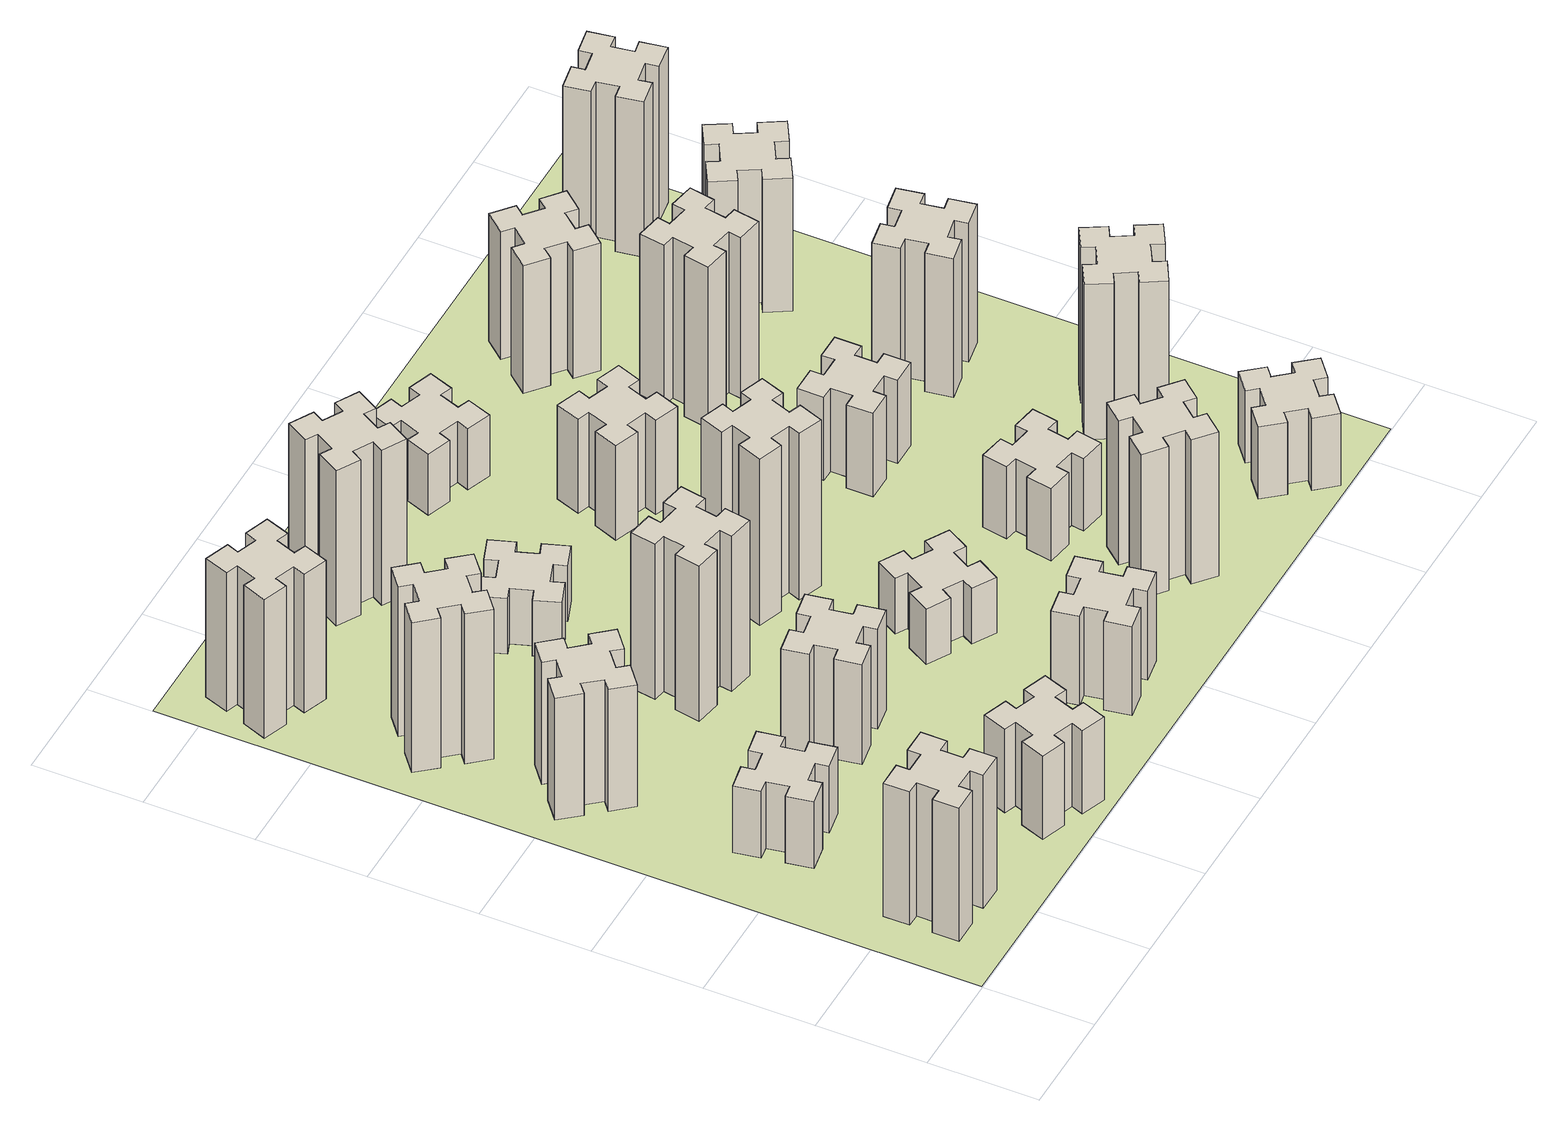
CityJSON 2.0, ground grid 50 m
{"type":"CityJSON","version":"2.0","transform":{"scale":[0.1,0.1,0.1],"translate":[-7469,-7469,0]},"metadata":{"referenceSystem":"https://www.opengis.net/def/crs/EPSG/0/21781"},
"CityObjects":{
"building1":{"type":"Building","attributes":{"class":"1000","function":"1000","usage":"1000","yearOfConstruction":2016,"roofType":"1000","measuredHeight":72,"storeysAboveGround":30,"storeysBelowGround":0},"geometry":[{"type":"Solid","lod":"1","boundaries":[[[[0,1,2,3,4,5,6,7,8,9,10,11,12,13,14,15,16,17,18,19]],[[17,16,20,21]],[[16,15,22,20]],[[15,14,23,22]],[[14,13,24,23]],[[13,12,25,24]],[[12,11,26,25]],[[11,10,27,26]],[[10,9,28,27]],[[9,8,29,28]],[[8,7,30,29]],[[7,6,31,30]],[[6,5,32,31]],[[5,4,33,32]],[[4,3,34,33]],[[3,2,35,34]],[[2,1,36,35]],[[1,0,37,36]],[[0,19,38,37]],[[19,18,39,38]],[[18,17,21,39]],[[24,25,26,27,28,29,30,31,32,33,34,35,36,37,38,39,21,20,22,23]]]]}]},
"building2":{"type":"Building","attributes":{"class":"1000","function":"1000","usage":"1000","yearOfConstruction":2016,"roofType":"1000","measuredHeight":36,"storeysAboveGround":30,"storeysBelowGround":0},"geometry":[{"type":"Solid","lod":"1","boundaries":[[[[40,41,42,43,44,45,46,47,48,49,50,51,52,53,54,55,56,57,58,59]],[[57,56,60,61]],[[56,55,62,60]],[[55,54,63,62]],[[54,53,64,63]],[[53,52,65,64]],[[52,51,66,65]],[[51,50,67,66]],[[50,49,68,67]],[[49,48,69,68]],[[48,47,70,69]],[[47,46,71,70]],[[46,45,72,71]],[[45,44,73,72]],[[44,43,74,73]],[[43,42,75,74]],[[42,41,76,75]],[[41,40,77,76]],[[40,59,78,77]],[[59,58,79,78]],[[58,57,61,79]],[[64,65,66,67,68,69,70,71,72,73,74,75,76,77,78,79,61,60,62,63]]]]}]},
"building3":{"type":"Building","attributes":{"class":"1000","function":"1000","usage":"1000","yearOfConstruction":2016,"roofType":"1000","measuredHeight":66,"storeysAboveGround":30,"storeysBelowGround":0},"geometry":[{"type":"Solid","lod":"1","boundaries":[[[[80,81,82,83,84,85,86,87,88,89,90,91,92,93,94,95,96,97,98,99]],[[97,96,100,101]],[[96,95,102,100]],[[95,94,103,102]],[[94,93,104,103]],[[93,92,105,104]],[[92,91,106,105]],[[91,90,107,106]],[[90,89,108,107]],[[89,88,109,108]],[[88,87,110,109]],[[87,86,111,110]],[[86,85,112,111]],[[85,84,113,112]],[[84,83,114,113]],[[83,82,115,114]],[[82,81,116,115]],[[81,80,117,116]],[[80,99,118,117]],[[99,98,119,118]],[[98,97,101,119]],[[104,105,106,107,108,109,110,111,112,113,114,115,116,117,118,119,101,100,102,103]]]]}]},
"building4":{"type":"Building","attributes":{"class":"1000","function":"1000","usage":"1000","yearOfConstruction":2016,"roofType":"1000","measuredHeight":81,"storeysAboveGround":30,"storeysBelowGround":0},"geometry":[{"type":"Solid","lod":"1","boundaries":[[[[120,121,122,123,124,125,126,127,128,129,130,131,132,133,134,135,136,137,138,139]],[[137,136,140,141]],[[136,135,142,140]],[[135,134,143,142]],[[134,133,144,143]],[[133,132,145,144]],[[132,131,146,145]],[[131,130,147,146]],[[130,129,148,147]],[[129,128,149,148]],[[128,127,150,149]],[[127,126,151,150]],[[126,125,152,151]],[[125,124,153,152]],[[124,123,154,153]],[[123,122,155,154]],[[122,121,156,155]],[[121,120,157,156]],[[120,139,158,157]],[[139,138,159,158]],[[138,137,141,159]],[[144,145,146,147,148,149,150,151,152,153,154,155,156,157,158,159,141,140,142,143]]]]}]},
"building5":{"type":"Building","attributes":{"class":"1000","function":"1000","usage":"1000","yearOfConstruction":2016,"roofType":"1000","measuredHeight":45,"storeysAboveGround":30,"storeysBelowGround":0},"geometry":[{"type":"Solid","lod":"1","boundaries":[[[[160,161,162,163,164,165,166,167,168,169,170,171,172,173,174,175,176,177,178,179]],[[177,176,180,181]],[[176,175,182,180]],[[175,174,183,182]],[[174,173,184,183]],[[173,172,185,184]],[[172,171,186,185]],[[171,170,187,186]],[[170,169,188,187]],[[169,168,189,188]],[[168,167,190,189]],[[167,166,191,190]],[[166,165,192,191]],[[165,164,193,192]],[[164,163,194,193]],[[163,162,195,194]],[[162,161,196,195]],[[161,160,197,196]],[[160,179,198,197]],[[179,178,199,198]],[[178,177,181,199]],[[184,185,186,187,188,189,190,191,192,193,194,195,196,197,198,199,181,180,182,183]]]]}]},
"building6":{"type":"Building","attributes":{"class":"1000","function":"1000","usage":"1000","yearOfConstruction":2016,"roofType":"1000","measuredHeight":75,"storeysAboveGround":30,"storeysBelowGround":0},"geometry":[{"type":"Solid","lod":"1","boundaries":[[[[200,201,202,203,204,205,206,207,208,209,210,211,212,213,214,215,216,217,218,219]],[[217,216,220,221]],[[216,215,222,220]],[[215,214,223,222]],[[214,213,224,223]],[[213,212,225,224]],[[212,211,226,225]],[[211,210,227,226]],[[210,209,228,227]],[[209,208,229,228]],[[208,207,230,229]],[[207,206,231,230]],[[206,205,232,231]],[[205,204,233,232]],[[204,203,234,233]],[[203,202,235,234]],[[202,201,236,235]],[[201,200,237,236]],[[200,219,238,237]],[[219,218,239,238]],[[218,217,221,239]],[[224,225,226,227,228,229,230,231,232,233,234,235,236,237,238,239,221,220,222,223]]]]}]},
"building7":{"type":"Building","attributes":{"class":"1000","function":"1000","usage":"1000","yearOfConstruction":2016,"roofType":"1000","measuredHeight":54,"storeysAboveGround":30,"storeysBelowGround":0},"geometry":[{"type":"Solid","lod":"1","boundaries":[[[[240,241,242,243,244,245,246,247,248,249,250,251,252,253,254,255,256,257,258,259]],[[257,256,260,261]],[[256,255,262,260]],[[255,254,263,262]],[[254,253,264,263]],[[253,252,265,264]],[[252,251,266,265]],[[251,250,267,266]],[[250,249,268,267]],[[249,248,269,268]],[[248,247,270,269]],[[247,246,271,270]],[[246,245,272,271]],[[245,244,273,272]],[[244,243,274,273]],[[243,242,275,274]],[[242,241,276,275]],[[241,240,277,276]],[[240,259,278,277]],[[259,258,279,278]],[[258,257,261,279]],[[264,265,266,267,268,269,270,271,272,273,274,275,276,277,278,279,261,260,262,263]]]]}]},
"building8":{"type":"Building","attributes":{"class":"1000","function":"1000","usage":"1000","yearOfConstruction":2016,"roofType":"1000","measuredHeight":84,"storeysAboveGround":30,"storeysBelowGround":0},"geometry":[{"type":"Solid","lod":"1","boundaries":[[[[280,281,282,283,284,285,286,287,288,289,290,291,292,293,294,295,296,297,298,299]],[[297,296,300,301]],[[296,295,302,300]],[[295,294,303,302]],[[294,293,304,303]],[[293,292,305,304]],[[292,291,306,305]],[[291,290,307,306]],[[290,289,308,307]],[[289,288,309,308]],[[288,287,310,309]],[[287,286,311,310]],[[286,285,312,311]],[[285,284,313,312]],[[284,283,314,313]],[[283,282,315,314]],[[282,281,316,315]],[[281,280,317,316]],[[280,299,318,317]],[[299,298,319,318]],[[298,297,301,319]],[[304,305,306,307,308,309,310,311,312,313,314,315,316,317,318,319,301,300,302,303]]]]}]},
"building9":{"type":"Building","attributes":{"class":"1000","function":"1000","usage":"1000","yearOfConstruction":2016,"roofType":"1000","measuredHeight":30,"storeysAboveGround":30,"storeysBelowGround":0},"geometry":[{"type":"Solid","lod":"1","boundaries":[[[[320,321,322,323,324,325,326,327,328,329,330,331,332,333,334,335,336,337,338,339]],[[337,336,340,341]],[[336,335,342,340]],[[335,334,343,342]],[[334,333,344,343]],[[333,332,345,344]],[[332,331,346,345]],[[331,330,347,346]],[[330,329,348,347]],[[329,328,349,348]],[[328,327,350,349]],[[327,326,351,350]],[[326,325,352,351]],[[325,324,353,352]],[[324,323,354,353]],[[323,322,355,354]],[[322,321,356,355]],[[321,320,357,356]],[[320,339,358,357]],[[339,338,359,358]],[[338,337,341,359]],[[344,345,346,347,348,349,350,351,352,353,354,355,356,357,358,359,341,340,342,343]]]]}]},
"building10":{"type":"Building","attributes":{"class":"1000","function":"1000","usage":"1000","yearOfConstruction":2016,"roofType":"1000","measuredHeight":48,"storeysAboveGround":30,"storeysBelowGround":0},"geometry":[{"type":"Solid","lod":"1","boundaries":[[[[360,361,362,363,364,365,366,367,368,369,370,371,372,373,374,375,376,377,378,379]],[[377,376,380,381]],[[376,375,382,380]],[[375,374,383,382]],[[374,373,384,383]],[[373,372,385,384]],[[372,371,386,385]],[[371,370,387,386]],[[370,369,388,387]],[[369,368,389,388]],[[368,367,390,389]],[[367,366,391,390]],[[366,365,392,391]],[[365,364,393,392]],[[364,363,394,393]],[[363,362,395,394]],[[362,361,396,395]],[[361,360,397,396]],[[360,379,398,397]],[[379,378,399,398]],[[378,377,381,399]],[[384,385,386,387,388,389,390,391,392,393,394,395,396,397,398,399,381,380,382,383]]]]}]},
"building11":{"type":"Building","attributes":{"class":"1000","function":"1000","usage":"1000","yearOfConstruction":2016,"roofType":"1000","measuredHeight":84,"storeysAboveGround":30,"storeysBelowGround":0},"geometry":[{"type":"Solid","lod":"1","boundaries":[[[[400,401,402,403,404,405,406,407,408,409,410,411,412,413,414,415,416,417,418,419]],[[417,416,420,421]],[[416,415,422,420]],[[415,414,423,422]],[[414,413,424,423]],[[413,412,425,424]],[[412,411,426,425]],[[411,410,427,426]],[[410,409,428,427]],[[409,408,429,428]],[[408,407,430,429]],[[407,406,431,430]],[[406,405,432,431]],[[405,404,433,432]],[[404,403,434,433]],[[403,402,435,434]],[[402,401,436,435]],[[401,400,437,436]],[[400,419,438,437]],[[419,418,439,438]],[[418,417,421,439]],[[424,425,426,427,428,429,430,431,432,433,434,435,436,437,438,439,421,420,422,423]]]]}]},
"building12":{"type":"Building","attributes":{"class":"1000","function":"1000","usage":"1000","yearOfConstruction":2016,"roofType":"1000","measuredHeight":30,"storeysAboveGround":30,"storeysBelowGround":0},"geometry":[{"type":"Solid","lod":"1","boundaries":[[[[440,441,442,443,444,445,446,447,448,449,450,451,452,453,454,455,456,457,458,459]],[[457,456,460,461]],[[456,455,462,460]],[[455,454,463,462]],[[454,453,464,463]],[[453,452,465,464]],[[452,451,466,465]],[[451,450,467,466]],[[450,449,468,467]],[[449,448,469,468]],[[448,447,470,469]],[[447,446,471,470]],[[446,445,472,471]],[[445,444,473,472]],[[444,443,474,473]],[[443,442,475,474]],[[442,441,476,475]],[[441,440,477,476]],[[440,459,478,477]],[[459,458,479,478]],[[458,457,461,479]],[[464,465,466,467,468,469,470,471,472,473,474,475,476,477,478,479,461,460,462,463]]]]}]},
"building13":{"type":"Building","attributes":{"class":"1000","function":"1000","usage":"1000","yearOfConstruction":2016,"roofType":"1000","measuredHeight":90,"storeysAboveGround":30,"storeysBelowGround":0},"geometry":[{"type":"Solid","lod":"1","boundaries":[[[[480,481,482,483,484,485,486,487,488,489,490,491,492,493,494,495,496,497,498,499]],[[497,496,500,501]],[[496,495,502,500]],[[495,494,503,502]],[[494,493,504,503]],[[493,492,505,504]],[[492,491,506,505]],[[491,490,507,506]],[[490,489,508,507]],[[489,488,509,508]],[[488,487,510,509]],[[487,486,511,510]],[[486,485,512,511]],[[485,484,513,512]],[[484,483,514,513]],[[483,482,515,514]],[[482,481,516,515]],[[481,480,517,516]],[[480,499,518,517]],[[499,498,519,518]],[[498,497,501,519]],[[504,505,506,507,508,509,510,511,512,513,514,515,516,517,518,519,501,500,502,503]]]]}]},
"building14":{"type":"Building","attributes":{"class":"1000","function":"1000","usage":"1000","yearOfConstruction":2016,"roofType":"1000","measuredHeight":51,"storeysAboveGround":30,"storeysBelowGround":0},"geometry":[{"type":"Solid","lod":"1","boundaries":[[[[520,521,522,523,524,525,526,527,528,529,530,531,532,533,534,535,536,537,538,539]],[[537,536,540,541]],[[536,535,542,540]],[[535,534,543,542]],[[534,533,544,543]],[[533,532,545,544]],[[532,531,546,545]],[[531,530,547,546]],[[530,529,548,547]],[[529,528,549,548]],[[528,527,550,549]],[[527,526,551,550]],[[526,525,552,551]],[[525,524,553,552]],[[524,523,554,553]],[[523,522,555,554]],[[522,521,556,555]],[[521,520,557,556]],[[520,539,558,557]],[[539,538,559,558]],[[538,537,541,559]],[[544,545,546,547,548,549,550,551,552,553,554,555,556,557,558,559,541,540,542,543]]]]}]},
"building15":{"type":"Building","attributes":{"class":"1000","function":"1000","usage":"1000","yearOfConstruction":2016,"roofType":"1000","measuredHeight":78,"storeysAboveGround":30,"storeysBelowGround":0},"geometry":[{"type":"Solid","lod":"1","boundaries":[[[[560,561,562,563,564,565,566,567,568,569,570,571,572,573,574,575,576,577,578,579]],[[577,576,580,581]],[[576,575,582,580]],[[575,574,583,582]],[[574,573,584,583]],[[573,572,585,584]],[[572,571,586,585]],[[571,570,587,586]],[[570,569,588,587]],[[569,568,589,588]],[[568,567,590,589]],[[567,566,591,590]],[[566,565,592,591]],[[565,564,593,592]],[[564,563,594,593]],[[563,562,595,594]],[[562,561,596,595]],[[561,560,597,596]],[[560,579,598,597]],[[579,578,599,598]],[[578,577,581,599]],[[584,585,586,587,588,589,590,591,592,593,594,595,596,597,598,599,581,580,582,583]]]]}]},
"building16":{"type":"Building","attributes":{"class":"1000","function":"1000","usage":"1000","yearOfConstruction":2016,"roofType":"1000","measuredHeight":33,"storeysAboveGround":30,"storeysBelowGround":0},"geometry":[{"type":"Solid","lod":"1","boundaries":[[[[600,601,602,603,604,605,606,607,608,609,610,611,612,613,614,615,616,617,618,619]],[[617,616,620,621]],[[616,615,622,620]],[[615,614,623,622]],[[614,613,624,623]],[[613,612,625,624]],[[612,611,626,625]],[[611,610,627,626]],[[610,609,628,627]],[[609,608,629,628]],[[608,607,630,629]],[[607,606,631,630]],[[606,605,632,631]],[[605,604,633,632]],[[604,603,634,633]],[[603,602,635,634]],[[602,601,636,635]],[[601,600,637,636]],[[600,619,638,637]],[[619,618,639,638]],[[618,617,621,639]],[[624,625,626,627,628,629,630,631,632,633,634,635,636,637,638,639,621,620,622,623]]]]}]},
"building17":{"type":"Building","attributes":{"class":"1000","function":"1000","usage":"1000","yearOfConstruction":2016,"roofType":"1000","measuredHeight":39,"storeysAboveGround":30,"storeysBelowGround":0},"geometry":[{"type":"Solid","lod":"1","boundaries":[[[[640,641,642,643,644,645,646,647,648,649,650,651,652,653,654,655,656,657,658,659]],[[657,656,660,661]],[[656,655,662,660]],[[655,654,663,662]],[[654,653,664,663]],[[653,652,665,664]],[[652,651,666,665]],[[651,650,667,666]],[[650,649,668,667]],[[649,648,669,668]],[[648,647,670,669]],[[647,646,671,670]],[[646,645,672,671]],[[645,644,673,672]],[[644,643,674,673]],[[643,642,675,674]],[[642,641,676,675]],[[641,640,677,676]],[[640,659,678,677]],[[659,658,679,678]],[[658,657,661,679]],[[664,665,666,667,668,669,670,671,672,673,674,675,676,677,678,679,661,660,662,663]]]]}]},
"building18":{"type":"Building","attributes":{"class":"1000","function":"1000","usage":"1000","yearOfConstruction":2016,"roofType":"1000","measuredHeight":45,"storeysAboveGround":30,"storeysBelowGround":0},"geometry":[{"type":"Solid","lod":"1","boundaries":[[[[680,681,682,683,684,685,686,687,688,689,690,691,692,693,694,695,696,697,698,699]],[[697,696,700,701]],[[696,695,702,700]],[[695,694,703,702]],[[694,693,704,703]],[[693,692,705,704]],[[692,691,706,705]],[[691,690,707,706]],[[690,689,708,707]],[[689,688,709,708]],[[688,687,710,709]],[[687,686,711,710]],[[686,685,712,711]],[[685,684,713,712]],[[684,683,714,713]],[[683,682,715,714]],[[682,681,716,715]],[[681,680,717,716]],[[680,699,718,717]],[[699,698,719,718]],[[698,697,701,719]],[[704,705,706,707,708,709,710,711,712,713,714,715,716,717,718,719,701,700,702,703]]]]}]},
"building19":{"type":"Building","attributes":{"class":"1000","function":"1000","usage":"1000","yearOfConstruction":2016,"roofType":"1000","measuredHeight":39,"storeysAboveGround":30,"storeysBelowGround":0},"geometry":[{"type":"Solid","lod":"1","boundaries":[[[[720,721,722,723,724,725,726,727,728,729,730,731,732,733,734,735,736,737,738,739]],[[737,736,740,741]],[[736,735,742,740]],[[735,734,743,742]],[[734,733,744,743]],[[733,732,745,744]],[[732,731,746,745]],[[731,730,747,746]],[[730,729,748,747]],[[729,728,749,748]],[[728,727,750,749]],[[727,726,751,750]],[[726,725,752,751]],[[725,724,753,752]],[[724,723,754,753]],[[723,722,755,754]],[[722,721,756,755]],[[721,720,757,756]],[[720,739,758,757]],[[739,738,759,758]],[[738,737,741,759]],[[744,745,746,747,748,749,750,751,752,753,754,755,756,757,758,759,741,740,742,743]]]]}]},
"building20":{"type":"Building","attributes":{"class":"1000","function":"1000","usage":"1000","yearOfConstruction":2016,"roofType":"1000","measuredHeight":87,"storeysAboveGround":30,"storeysBelowGround":0},"geometry":[{"type":"Solid","lod":"1","boundaries":[[[[760,761,762,763,764,765,766,767,768,769,770,771,772,773,774,775,776,777,778,779]],[[777,776,780,781]],[[776,775,782,780]],[[775,774,783,782]],[[774,773,784,783]],[[773,772,785,784]],[[772,771,786,785]],[[771,770,787,786]],[[770,769,788,787]],[[769,768,789,788]],[[768,767,790,789]],[[767,766,791,790]],[[766,765,792,791]],[[765,764,793,792]],[[764,763,794,793]],[[763,762,795,794]],[[762,761,796,795]],[[761,760,797,796]],[[760,779,798,797]],[[779,778,799,798]],[[778,777,781,799]],[[784,785,786,787,788,789,790,791,792,793,794,795,796,797,798,799,781,780,782,783]]]]}]},
"building21":{"type":"Building","attributes":{"class":"1000","function":"1000","usage":"1000","yearOfConstruction":2016,"roofType":"1000","measuredHeight":69,"storeysAboveGround":30,"storeysBelowGround":0},"geometry":[{"type":"Solid","lod":"1","boundaries":[[[[800,801,802,803,804,805,806,807,808,809,810,811,812,813,814,815,816,817,818,819]],[[817,816,820,821]],[[816,815,822,820]],[[815,814,823,822]],[[814,813,824,823]],[[813,812,825,824]],[[812,811,826,825]],[[811,810,827,826]],[[810,809,828,827]],[[809,808,829,828]],[[808,807,830,829]],[[807,806,831,830]],[[806,805,832,831]],[[805,804,833,832]],[[804,803,834,833]],[[803,802,835,834]],[[802,801,836,835]],[[801,800,837,836]],[[800,819,838,837]],[[819,818,839,838]],[[818,817,821,839]],[[824,825,826,827,828,829,830,831,832,833,834,835,836,837,838,839,821,820,822,823]]]]}]},
"building22":{"type":"Building","attributes":{"class":"1000","function":"1000","usage":"1000","yearOfConstruction":2016,"roofType":"1000","measuredHeight":84,"storeysAboveGround":30,"storeysBelowGround":0},"geometry":[{"type":"Solid","lod":"1","boundaries":[[[[840,841,842,843,844,845,846,847,848,849,850,851,852,853,854,855,856,857,858,859]],[[857,856,860,861]],[[856,855,862,860]],[[855,854,863,862]],[[854,853,864,863]],[[853,852,865,864]],[[852,851,866,865]],[[851,850,867,866]],[[850,849,868,867]],[[849,848,869,868]],[[848,847,870,869]],[[847,846,871,870]],[[846,845,872,871]],[[845,844,873,872]],[[844,843,874,873]],[[843,842,875,874]],[[842,841,876,875]],[[841,840,877,876]],[[840,859,878,877]],[[859,858,879,878]],[[858,857,861,879]],[[864,865,866,867,868,869,870,871,872,873,874,875,876,877,878,879,861,860,862,863]]]]}]},
"building23":{"type":"Building","attributes":{"class":"1000","function":"1000","usage":"1000","yearOfConstruction":2016,"roofType":"1000","measuredHeight":75,"storeysAboveGround":30,"storeysBelowGround":0},"geometry":[{"type":"Solid","lod":"1","boundaries":[[[[880,881,882,883,884,885,886,887,888,889,890,891,892,893,894,895,896,897,898,899]],[[897,896,900,901]],[[896,895,902,900]],[[895,894,903,902]],[[894,893,904,903]],[[893,892,905,904]],[[892,891,906,905]],[[891,890,907,906]],[[890,889,908,907]],[[889,888,909,908]],[[888,887,910,909]],[[887,886,911,910]],[[886,885,912,911]],[[885,884,913,912]],[[884,883,914,913]],[[883,882,915,914]],[[882,881,916,915]],[[881,880,917,916]],[[880,899,918,917]],[[899,898,919,918]],[[898,897,901,919]],[[904,905,906,907,908,909,910,911,912,913,914,915,916,917,918,919,901,900,902,903]]]]}]},
"building24":{"type":"Building","attributes":{"class":"1000","function":"1000","usage":"1000","yearOfConstruction":2016,"roofType":"1000","measuredHeight":72,"storeysAboveGround":30,"storeysBelowGround":0},"geometry":[{"type":"Solid","lod":"1","boundaries":[[[[920,921,922,923,924,925,926,927,928,929,930,931,932,933,934,935,936,937,938,939]],[[937,936,940,941]],[[936,935,942,940]],[[935,934,943,942]],[[934,933,944,943]],[[933,932,945,944]],[[932,931,946,945]],[[931,930,947,946]],[[930,929,948,947]],[[929,928,949,948]],[[928,927,950,949]],[[927,926,951,950]],[[926,925,952,951]],[[925,924,953,952]],[[924,923,954,953]],[[923,922,955,954]],[[922,921,956,955]],[[921,920,957,956]],[[920,939,958,957]],[[939,938,959,958]],[[938,937,941,959]],[[944,945,946,947,948,949,950,951,952,953,954,955,956,957,958,959,941,940,942,943]]]]}]},
"building25":{"type":"Building","attributes":{"class":"1000","function":"1000","usage":"1000","yearOfConstruction":2016,"roofType":"1000","measuredHeight":84,"storeysAboveGround":30,"storeysBelowGround":0},"geometry":[{"type":"Solid","lod":"1","boundaries":[[[[960,961,962,963,964,965,966,967,968,969,970,971,972,973,974,975,976,977,978,979]],[[977,976,980,981]],[[976,975,982,980]],[[975,974,983,982]],[[974,973,984,983]],[[973,972,985,984]],[[972,971,986,985]],[[971,970,987,986]],[[970,969,988,987]],[[969,968,989,988]],[[968,967,990,989]],[[967,966,991,990]],[[966,965,992,991]],[[965,964,993,992]],[[964,963,994,993]],[[963,962,995,994]],[[962,961,996,995]],[[961,960,997,996]],[[960,979,998,997]],[[979,978,999,998]],[[978,977,981,999]],[[984,985,986,987,988,989,990,991,992,993,994,995,996,997,998,999,981,980,982,983]]]]}]},
"landuse1":{"type":"LandUse","attributes":{"name":"plot1","function":"1010"},"geometry":[{"type":"MultiSurface","lod":"1","boundaries":[[[1000,1001,1002,1003]]]}]}
},
"vertices":[
[325,265,0],[425,265,0],[425,205,0],[545,205,0],[545,325,0],[485,325,0],[485,425,0],[545,425,0],[545,545,0],[425,545,0],[425,485,0],[325,485,0],[325,545,0],[205,545,0],[205,425,0],[265,425,0],[265,325,0],[205,325,0],[205,205,0],[325,205,0],[265,325,720],[205,325,720],[265,425,720],[205,425,720],[205,545,720],[325,545,720],[325,485,720],[425,485,720],[425,545,720],[545,545,720],[545,425,720],[485,425,720],[485,325,720],[545,325,720],[545,205,720],[425,205,720],[425,265,720],[325,265,720],[325,205,720],[205,205,720],
[445,998,0],[544,1016,0],[554,957,0],[672,977,0],[651,1096,0],[592,1085,0],[575,1184,0],[634,1194,0],[613,1312,0],[495,1291,0],[505,1232,0],[407,1215,0],[397,1274,0],[278,1253,0],[299,1135,0],[358,1145,0],[376,1047,0],[317,1037,0],[337,918,0],[456,939,0],[376,1047,360],[317,1037,360],[358,1145,360],[299,1135,360],[278,1253,360],[397,1274,360],[407,1215,360],[505,1232,360],[495,1291,360],[613,1312,360],[634,1194,360],[575,1184,360],[592,1085,360],[651,1096,360],[672,977,360],[554,957,360],[544,1016,360],[445,998,360],[456,939,360],[337,918,360],
[492,1988,0],[427,2064,0],[473,2103,0],[396,2195,0],[304,2118,0],[343,2072,0],[266,2007,0],[228,2053,0],[136,1976,0],[213,1884,0],[259,1923,0],[323,1846,0],[277,1808,0],[354,1716,0],[446,1793,0],[408,1839,0],[484,1903,0],[523,1857,0],[615,1934,0],[538,2026,0],[484,1903,660],[523,1857,660],[408,1839,660],[446,1793,660],[354,1716,660],[277,1808,660],[323,1846,660],[259,1923,660],[213,1884,660],[136,1976,660],[228,2053,660],[266,2007,660],[343,2072,660],[304,2118,660],[396,2195,660],[473,2103,660],[427,2064,660],[492,1988,660],[538,2026,660],[615,1934,660],
[343,2712,0],[266,2647,0],[228,2693,0],[136,2616,0],[213,2524,0],[259,2563,0],[323,2486,0],[277,2448,0],[354,2356,0],[446,2433,0],[408,2479,0],[484,2543,0],[523,2497,0],[615,2574,0],[538,2666,0],[492,2628,0],[427,2704,0],[473,2743,0],[396,2835,0],[304,2758,0],[427,2704,810],[473,2743,810],[492,2628,810],[538,2666,810],[615,2574,810],[523,2497,810],[484,2543,810],[408,2479,810],[446,2433,810],[354,2356,810],[277,2448,810],[323,2486,810],[259,2563,810],[213,2524,810],[136,2616,810],[228,2693,810],[266,2647,810],[343,2712,810],[304,2758,810],[396,2835,810],
[1200,362,0],[1106,396,0],[1127,452,0],[1014,493,0],[973,380,0],[1029,360,0],[995,266,0],[939,287,0],[897,174,0],[1010,133,0],[1031,189,0],[1125,155,0],[1104,99,0],[1217,57,0],[1258,170,0],[1202,191,0],[1236,285,0],[1292,264,0],[1333,377,0],[1220,418,0],[1236,285,450],[1292,264,450],[1202,191,450],[1258,170,450],[1217,57,450],[1104,99,450],[1125,155,450],[1031,189,450],[1010,133,450],[897,174,450],[939,287,450],[995,266,450],[1029,360,450],[973,380,450],[1014,493,450],[1127,452,450],[1106,396,450],[1200,362,450],[1220,418,450],[1333,377,450],
[362,3251,0],[396,3345,0],[452,3324,0],[493,3437,0],[380,3478,0],[360,3422,0],[266,3456,0],[287,3512,0],[174,3553,0],[133,3440,0],[189,3420,0],[155,3326,0],[99,3347,0],[57,3234,0],[170,3193,0],[191,3249,0],[285,3215,0],[264,3159,0],[377,3117,0],[418,3230,0],[285,3215,750],[264,3159,750],[191,3249,750],[170,3193,750],[57,3234,750],[99,3347,750],[155,3326,750],[189,3420,750],[133,3440,750],[174,3553,750],[287,3512,750],[266,3456,750],[360,3422,750],[380,3478,750],[493,3437,750],[452,3324,750],[396,3345,750],[362,3251,750],[418,3230,750],[377,3117,750],
[1232,1185,0],[1215,1284,0],[1274,1294,0],[1253,1412,0],[1135,1391,0],[1145,1332,0],[1047,1315,0],[1037,1374,0],[918,1353,0],[939,1235,0],[998,1245,0],[1016,1147,0],[957,1137,0],[977,1018,0],[1096,1039,0],[1085,1098,0],[1184,1116,0],[1194,1057,0],[1312,1077,0],[1291,1196,0],[1184,1116,540],[1194,1057,540],[1085,1098,540],[1096,1039,540],[977,1018,540],[957,1137,540],[1016,1147,540],[998,1245,540],[939,1235,540],[918,1353,540],[1037,1374,540],[1047,1315,540],[1145,1332,540],[1135,1391,540],[1253,1412,540],[1274,1294,540],[1215,1284,540],[1232,1185,540],[1291,1196,540],[1312,1077,540],
[1047,1756,0],[1145,1738,0],[1135,1679,0],[1253,1658,0],[1274,1777,0],[1215,1787,0],[1232,1885,0],[1291,1875,0],[1312,1993,0],[1194,2014,0],[1184,1955,0],[1085,1972,0],[1096,2031,0],[977,2052,0],[957,1934,0],[1016,1924,0],[998,1825,0],[939,1836,0],[918,1717,0],[1037,1697,0],[998,1825,840],[939,1836,840],[1016,1924,840],[957,1934,840],[977,2052,840],[1096,2031,840],[1085,1972,840],[1184,1955,840],[1194,2014,840],[1312,1993,840],[1291,1875,840],[1232,1885,840],[1215,1787,840],[1274,1777,840],[1253,1658,840],[1135,1679,840],[1145,1738,840],[1047,1756,840],[1037,1697,840],[918,1717,840],
[1106,2475,0],[1200,2509,0],[1220,2453,0],[1333,2494,0],[1292,2607,0],[1236,2586,0],[1202,2680,0],[1258,2700,0],[1217,2813,0],[1104,2772,0],[1125,2716,0],[1031,2682,0],[1010,2738,0],[897,2697,0],[939,2584,0],[995,2605,0],[1029,2511,0],[973,2490,0],[1014,2377,0],[1127,2419,0],[1029,2511,300],[973,2490,300],[995,2605,300],[939,2584,300],[897,2697,300],[1010,2738,300],[1031,2682,300],[1125,2716,300],[1104,2772,300],[1217,2813,300],[1258,2700,300],[1202,2680,300],[1236,2586,300],[1292,2607,300],[1333,2494,300],[1220,2453,300],[1200,2509,300],[1106,2475,300],[1127,2419,300],[1014,2377,300],
[1738,405,0],[1756,307,0],[1697,297,0],[1717,178,0],[1836,199,0],[1825,258,0],[1924,276,0],[1934,217,0],[2052,237,0],[2031,356,0],[1972,345,0],[1955,444,0],[2014,454,0],[1993,572,0],[1875,551,0],[1885,492,0],[1787,475,0],[1777,534,0],[1658,513,0],[1679,395,0],[1787,475,480],[1777,534,480],[1885,492,480],[1875,551,480],[1993,572,480],[2014,454,480],[1955,444,480],[1972,345,480],[2031,356,480],[2052,237,480],[1934,217,480],[1924,276,480],[1825,258,480],[1836,199,480],[1717,178,480],[1697,297,480],[1756,307,480],[1738,405,480],[1679,395,480],[1658,513,480],
[917,3265,0],[1004,3215,0],[974,3163,0],[1078,3103,0],[1138,3207,0],[1086,3237,0],[1136,3324,0],[1188,3294,0],[1248,3398,0],[1144,3458,0],[1114,3406,0],[1027,3456,0],[1057,3508,0],[953,3568,0],[893,3464,0],[945,3434,0],[895,3347,0],[843,3377,0],[783,3273,0],[887,3213,0],[895,3347,840],[843,3377,840],[945,3434,840],[893,3464,840],[953,3568,840],[1057,3508,840],[1027,3456,840],[1114,3406,840],[1144,3458,840],[1248,3398,840],[1188,3294,840],[1136,3324,840],[1086,3237,840],[1138,3207,840],[1078,3103,840],[974,3163,840],[1004,3215,840],[917,3265,840],[887,3213,840],[783,3273,840],
[1757,1045,0],[1844,995,0],[1814,943,0],[1918,883,0],[1978,987,0],[1926,1017,0],[1976,1104,0],[2028,1074,0],[2088,1178,0],[1984,1238,0],[1954,1186,0],[1867,1236,0],[1897,1288,0],[1793,1348,0],[1733,1244,0],[1785,1214,0],[1735,1127,0],[1683,1157,0],[1623,1053,0],[1727,993,0],[1735,1127,300],[1683,1157,300],[1785,1214,300],[1733,1244,300],[1793,1348,300],[1897,1288,300],[1867,1236,300],[1954,1186,300],[1984,1238,300],[2088,1178,300],[2028,1074,300],[1976,1104,300],[1926,1017,300],[1978,987,300],[1918,883,300],[1814,943,300],[1844,995,300],[1757,1045,300],[1727,993,300],[1623,1053,300],
[1669,1940,0],[1635,1846,0],[1579,1867,0],[1537,1754,0],[1650,1713,0],[1671,1769,0],[1765,1735,0],[1744,1679,0],[1857,1637,0],[1898,1750,0],[1842,1771,0],[1876,1865,0],[1932,1844,0],[1973,1957,0],[1860,1998,0],[1840,1942,0],[1746,1976,0],[1767,2032,0],[1654,2073,0],[1613,1960,0],[1746,1976,900],[1767,2032,900],[1840,1942,900],[1860,1998,900],[1973,1957,900],[1932,1844,900],[1876,1865,900],[1842,1771,900],[1898,1750,900],[1857,1637,900],[1744,1679,900],[1765,1735,900],[1671,1769,900],[1650,1713,900],[1537,1754,900],[1579,1867,900],[1635,1846,900],[1669,1940,900],[1613,1960,900],[1654,2073,900],
[2040,2682,0],[1946,2716,0],[1967,2772,0],[1854,2813,0],[1813,2700,0],[1869,2680,0],[1835,2586,0],[1779,2607,0],[1737,2494,0],[1850,2453,0],[1871,2509,0],[1965,2475,0],[1944,2419,0],[2057,2377,0],[2098,2490,0],[2042,2511,0],[2076,2605,0],[2132,2584,0],[2173,2697,0],[2060,2738,0],[2076,2605,510],[2132,2584,510],[2042,2511,510],[2098,2490,510],[2057,2377,510],[1944,2419,510],[1965,2475,510],[1871,2509,510],[1850,2453,510],[1737,2494,510],[1779,2607,510],[1835,2586,510],[1869,2680,510],[1813,2700,510],[1854,2813,510],[1967,2772,510],[1946,2716,510],[2040,2682,510],[2060,2738,510],[2173,2697,510],
[2704,527,0],[2628,592,0],[2666,638,0],[2574,715,0],[2497,623,0],[2543,584,0],[2479,508,0],[2433,546,0],[2356,454,0],[2448,377,0],[2486,423,0],[2563,359,0],[2524,313,0],[2616,236,0],[2693,328,0],[2647,366,0],[2712,443,0],[2758,404,0],[2835,496,0],[2743,573,0],[2712,443,780],[2758,404,780],[2647,366,780],[2693,328,780],[2616,236,780],[2524,313,780],[2563,359,780],[2486,423,780],[2448,377,780],[2356,454,780],[2433,546,780],[2479,508,780],[2543,584,780],[2497,623,780],[2574,715,780],[2666,638,780],[2628,592,780],[2704,527,780],[2743,573,780],[2835,496,780],
[1671,3249,0],[1765,3215,0],[1744,3159,0],[1857,3117,0],[1898,3230,0],[1842,3251,0],[1876,3345,0],[1932,3324,0],[1973,3437,0],[1860,3478,0],[1840,3422,0],[1746,3456,0],[1767,3512,0],[1654,3553,0],[1613,3440,0],[1669,3420,0],[1635,3326,0],[1579,3347,0],[1537,3234,0],[1650,3193,0],[1635,3326,330],[1579,3347,330],[1669,3420,330],[1613,3440,330],[1654,3553,330],[1767,3512,330],[1746,3456,330],[1840,3422,330],[1860,3478,330],[1973,3437,330],[1932,3324,330],[1876,3345,330],[1842,3251,330],[1898,3230,330],[1857,3117,330],[1744,3159,330],[1765,3215,330],[1671,3249,330],[1650,3193,330],[1537,3234,330],
[2496,1084,0],[2478,985,0],[2419,996,0],[2398,877,0],[2517,857,0],[2527,916,0],[2625,898,0],[2615,839,0],[2733,818,0],[2754,937,0],[2695,947,0],[2712,1045,0],[2771,1035,0],[2792,1153,0],[2674,1174,0],[2664,1115,0],[2565,1132,0],[2576,1191,0],[2457,1212,0],[2437,1094,0],[2565,1132,390],[2576,1191,390],[2664,1115,390],[2674,1174,390],[2792,1153,390],[2771,1035,390],[2712,1045,390],[2695,947,390],[2754,937,390],[2733,818,390],[2615,839,390],[2625,898,390],[2527,916,390],[2517,857,390],[2398,877,390],[2419,996,390],[2478,985,390],[2496,1084,390],[2437,1094,390],[2457,1212,390],
[2645,1965,0],[2545,1965,0],[2545,2025,0],[2425,2025,0],[2425,1905,0],[2485,1905,0],[2485,1805,0],[2425,1805,0],[2425,1685,0],[2545,1685,0],[2545,1745,0],[2645,1745,0],[2645,1685,0],[2765,1685,0],[2765,1805,0],[2705,1805,0],[2705,1905,0],[2765,1905,0],[2765,2025,0],[2645,2025,0],[2705,1905,450],[2765,1905,450],[2705,1805,450],[2765,1805,450],[2765,1685,450],[2645,1685,450],[2645,1745,450],[2545,1745,450],[2545,1685,450],[2425,1685,450],[2425,1805,450],[2485,1805,450],[2485,1905,450],[2425,1905,450],[2425,2025,450],[2545,2025,450],[2545,1965,450],[2645,1965,450],[2645,2025,450],[2765,2025,450],
[3368,159,0],[3444,223,0],[3483,177,0],[3575,254,0],[3498,346,0],[3452,308,0],[3387,384,0],[3433,423,0],[3356,515,0],[3264,438,0],[3303,392,0],[3226,327,0],[3188,373,0],[3096,296,0],[3173,204,0],[3219,243,0],[3283,166,0],[3237,128,0],[3314,36,0],[3406,113,0],[3283,166,390],[3237,128,390],[3219,243,390],[3173,204,390],[3096,296,390],[3188,373,390],[3226,327,390],[3303,392,390],[3264,438,390],[3356,515,390],[3433,423,390],[3387,384,390],[3452,308,390],[3498,346,390],[3575,254,390],[3483,177,390],[3444,223,390],[3368,159,390],[3406,113,390],[3314,36,390],
[2627,2496,0],[2725,2478,0],[2715,2419,0],[2833,2398,0],[2854,2517,0],[2795,2527,0],[2812,2625,0],[2871,2615,0],[2892,2733,0],[2774,2754,0],[2764,2695,0],[2665,2712,0],[2676,2771,0],[2557,2792,0],[2537,2674,0],[2596,2664,0],[2578,2565,0],[2519,2576,0],[2498,2457,0],[2617,2437,0],[2578,2565,870],[2519,2576,870],[2596,2664,870],[2537,2674,870],[2557,2792,870],[2676,2771,870],[2665,2712,870],[2764,2695,870],[2774,2754,870],[2892,2733,870],[2871,2615,870],[2812,2625,870],[2795,2527,870],[2854,2517,870],[2833,2398,870],[2715,2419,870],[2725,2478,870],[2627,2496,870],[2617,2437,870],[2498,2457,870],
[2704,3287,0],[2628,3352,0],[2666,3398,0],[2574,3475,0],[2497,3383,0],[2543,3344,0],[2479,3268,0],[2433,3306,0],[2356,3214,0],[2448,3137,0],[2486,3183,0],[2563,3119,0],[2524,3073,0],[2616,2996,0],[2693,3088,0],[2647,3126,0],[2712,3203,0],[2758,3164,0],[2835,3256,0],[2743,3333,0],[2712,3203,690],[2758,3164,690],[2647,3126,690],[2693,3088,690],[2616,2996,690],[2524,3073,690],[2563,3119,690],[2486,3183,690],[2448,3137,690],[2356,3214,690],[2433,3306,690],[2479,3268,690],[2543,3344,690],[2497,3383,690],[2574,3475,690],[2666,3398,690],[2628,3352,690],[2704,3287,690],[2743,3333,690],[2835,3256,690],
[3215,1004,0],[3265,917,0],[3213,887,0],[3273,783,0],[3377,843,0],[3347,895,0],[3434,945,0],[3464,893,0],[3568,953,0],[3508,1057,0],[3456,1027,0],[3406,1114,0],[3458,1144,0],[3398,1248,0],[3294,1188,0],[3324,1136,0],[3237,1086,0],[3207,1138,0],[3103,1078,0],[3163,974,0],[3237,1086,840],[3207,1138,840],[3324,1136,840],[3294,1188,840],[3398,1248,840],[3458,1144,840],[3406,1114,840],[3456,1027,840],[3508,1057,840],[3568,953,840],[3464,893,840],[3434,945,840],[3347,895,840],[3377,843,840],[3273,783,840],[3213,887,840],[3265,917,840],[3215,1004,840],[3163,974,840],[3103,1078,840],
[3205,1738,0],[3304,1756,0],[3314,1697,0],[3432,1717,0],[3411,1836,0],[3352,1825,0],[3335,1924,0],[3394,1934,0],[3373,2052,0],[3255,2031,0],[3265,1972,0],[3167,1955,0],[3157,2014,0],[3038,1993,0],[3059,1875,0],[3118,1885,0],[3136,1787,0],[3077,1777,0],[3097,1658,0],[3216,1679,0],[3136,1787,750],[3077,1777,750],[3118,1885,750],[3059,1875,750],[3038,1993,750],[3157,2014,750],[3167,1955,750],[3265,1972,750],[3255,2031,750],[3373,2052,750],[3394,1934,750],[3335,1924,750],[3352,1825,750],[3411,1836,750],[3432,1717,750],[3314,1697,750],[3304,1756,750],[3205,1738,750],[3216,1679,750],[3097,1658,750],
[3456,2707,0],[3406,2794,0],[3458,2824,0],[3398,2928,0],[3294,2868,0],[3324,2816,0],[3237,2766,0],[3207,2818,0],[3103,2758,0],[3163,2654,0],[3215,2684,0],[3265,2597,0],[3213,2567,0],[3273,2463,0],[3377,2523,0],[3347,2575,0],[3434,2625,0],[3464,2573,0],[3568,2633,0],[3508,2737,0],[3434,2625,720],[3464,2573,720],[3347,2575,720],[3377,2523,720],[3273,2463,720],[3213,2567,720],[3265,2597,720],[3215,2684,720],[3163,2654,720],[3103,2758,720],[3207,2818,720],[3237,2766,720],[3324,2816,720],[3294,2868,720],[3398,2928,720],[3458,2824,720],[3406,2794,720],[3456,2707,720],[3508,2737,720],[3568,2633,720],
[3552,3305,0],[3535,3404,0],[3594,3414,0],[3573,3532,0],[3455,3511,0],[3465,3452,0],[3367,3435,0],[3357,3494,0],[3238,3473,0],[3259,3355,0],[3318,3365,0],[3336,3267,0],[3277,3257,0],[3297,3138,0],[3416,3159,0],[3405,3218,0],[3504,3236,0],[3514,3177,0],[3632,3197,0],[3611,3316,0],[3504,3236,840],[3514,3177,840],[3405,3218,840],[3416,3159,840],[3297,3138,840],[3277,3257,840],[3336,3267,840],[3318,3365,840],[3259,3355,840],[3238,3473,840],[3357,3494,840],[3367,3435,840],[3465,3452,840],[3455,3511,840],[3573,3532,840],[3594,3414,840],[3535,3404,840],[3552,3305,840],[3611,3316,840],[3632,3197,840],
[5,3705,0],[3705,3705,0],[3705,5,0],[5,5,0]
]}
